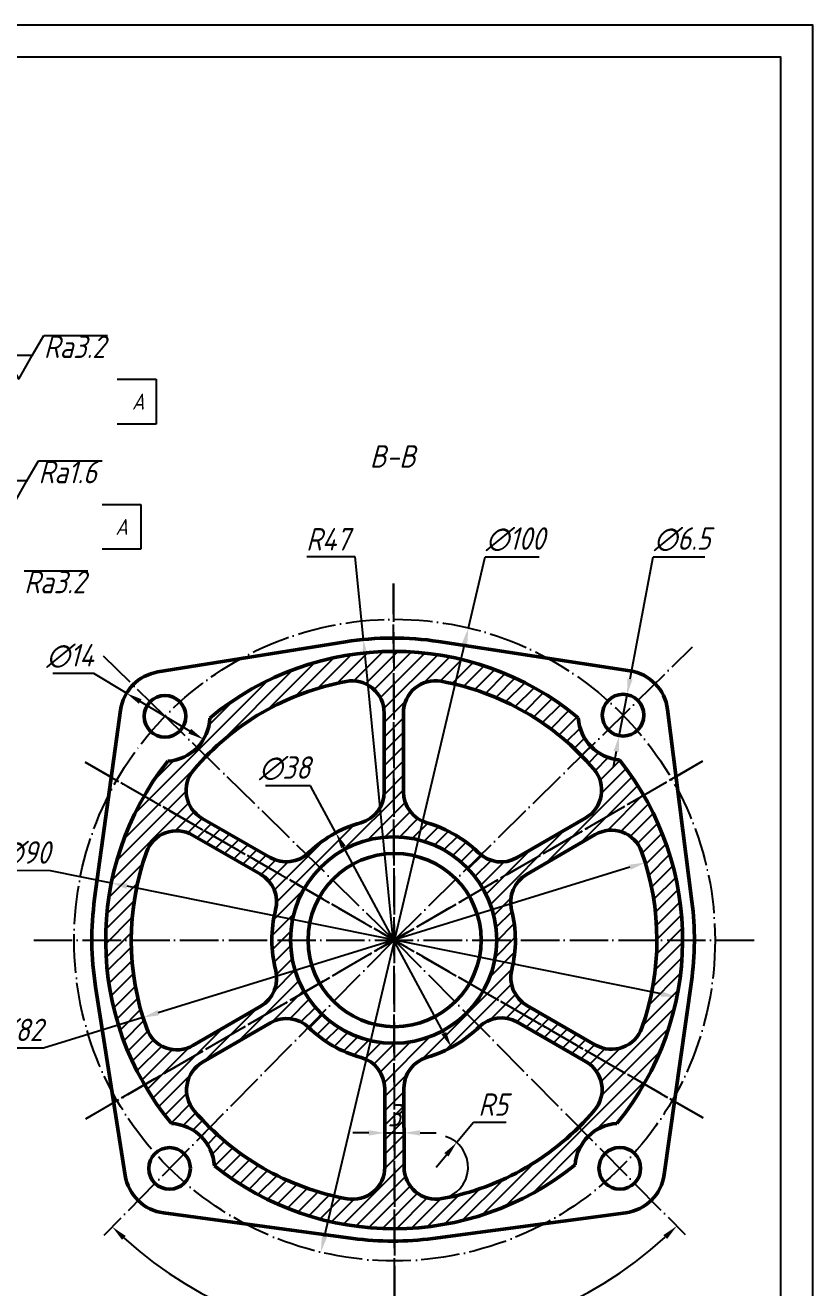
# Model space of a CAD drawing. Header units: millimetres. Extents: x 2 to 1258, y -401 to 1079.
# Drawn here: x 299.6 to 422.4, y -300.5 to -103.7 of the extents above; entities that cross this region are included whole.
import ezdxf

# ---------------------------------------------------------------- set-up
doc = ezdxf.new("R2010")
doc.units = ezdxf.units.MM
doc.header["$LTSCALE"] = 0.25
doc.linetypes.add('ACAD_ISO04W100', pattern=[30, 24, -3, 0, -3])
doc.layers.add('01粗实线', color=7, linetype='Continuous', lineweight=50)
for name, color, linetype, lineweight, true_color in [('05点划线', 230, 'ACAD_ISO04W100', 25, 0xff007f), ('08标注线', 7, 'Continuous', 25, 0x73ff99), ('10剖面线', 7, 'Continuous', 25, 0x0a59f7)]:
    doc.layers.add(name, color=color, linetype=linetype, lineweight=lineweight, true_color=true_color)
doc.styles.get("Standard").update_dxf_attribs({"font": 'gbeitc.shx', "bigfont": 'gbcbig.shx'})
doc.dimstyles.new('ISO-25', dxfattribs={"dimtxt": 3.5, "dimasz": 2.5, "dimexe": 2, "dimexo": 0, "dimgap": 1, "dimtad": 1, "dimdsep": 46, "dimtxsty": 'Standard', "dimcen": 2.5, "dimclrd": 256, "dimclre": 256, "dimclrt": 256, "dimadec": 0, "dimazin": 0, "dimtfac": 1, "dimtmove": 0, "dimatfit": 3, "dimfxl": 1, "dimlwd": -1, "dimlwe": -1, "dimarcsym": 0})
doc.dimstyles.new('ISO-25$2', dxfattribs={"dimtxt": 3.5, "dimasz": 2.5, "dimexe": 2, "dimexo": 0, "dimgap": 1, "dimtad": 2, "dimtih": 1, "dimtoh": 1, "dimdsep": 46, "dimtxsty": 'Standard', "dimcen": 2.5, "dimclrd": 256, "dimclre": 256, "dimclrt": 256, "dimadec": 0, "dimazin": 0, "dimtfac": 1, "dimtmove": 0, "dimatfit": 3, "dimfxl": 1, "dimlwd": -1, "dimlwe": -1, "dimarcsym": 0})
doc.dimstyles.new('ISO-25$3', dxfattribs={"dimtxt": 3.5, "dimasz": 2.5, "dimexe": 2, "dimexo": 0, "dimgap": 1, "dimtad": 1, "dimtoh": 1, "dimdsep": 46, "dimtxsty": 'Standard', "dimcen": 2.5, "dimclrd": 256, "dimclre": 256, "dimclrt": 256, "dimadec": 0, "dimazin": 0, "dimtfac": 1, "dimtmove": 0, "dimatfit": 2, "dimfxl": 1, "dimlwd": -1, "dimlwe": -1, "dimarcsym": 0})
doc.dimstyles.new('ISO-25$4', dxfattribs={"dimtxt": 3.5, "dimasz": 2.5, "dimexe": 2, "dimexo": 0, "dimgap": 1, "dimtad": 1, "dimtoh": 1, "dimdsep": 46, "dimtxsty": 'Standard', "dimcen": 2.5, "dimclrd": 256, "dimclre": 256, "dimclrt": 256, "dimadec": 0, "dimazin": 0, "dimtfac": 1, "dimtmove": 0, "dimatfit": 2, "dimfxl": 1, "dimlwd": -1, "dimlwe": -1, "dimarcsym": 0})

# ---------------------------------------------------------------- blocks, each defined once
blk = doc.blocks.new('*D60')
at = {"layer": '08标注线', "transparency": 16777216}
for p, q in [((353.15, -276.4), (350.65, -276.4)), ((355.65, -275.61), (355.65, -278.4)), ((355.65, -276.4), (358.65, -276.4)), ((358.65, -275.58), (358.65, -278.4)), ((361.15, -276.4), (363.65, -276.4))]:
    blk.add_line(p, q, dxfattribs=at)
for points in [[(353.15, -275.98), (353.15, -276.82), (355.65, -276.4)], [(361.15, -275.98), (361.15, -276.82), (358.65, -276.4)]]:
    blk.add_solid(points, dxfattribs=at)
at = {"layer": 'Defpoints', "color": 0, "transparency": 16777216}
for p in [(355.65, -275.61), (358.65, -275.58), (358.65, -276.4)]:
    blk.add_point(p, dxfattribs=at)
at = {"layer": '08标注线', "transparency": 16777216, "insert": (357.15, -273.65), "char_height": 3.5, "attachment_point": 5}
blk.add_mtext('3', dxfattribs=at)
blk = doc.blocks.new('*D61')
at = {"layer": '08标注线', "transparency": 16777216}
for p, q in [((351.05, -186.62), (343.49, -186.62)), ((352.32, -199.49), (351.05, -186.62)), ((356.95, -246.26), (352.57, -201.98))]:
    blk.add_line(p, q, dxfattribs=at)
blk.add_solid([(352.98, -201.94), (352.15, -202.02), (352.32, -199.49)], dxfattribs=at)
at = {"layer": 'Defpoints', "color": 0, "transparency": 16777216}
for p in [(352.32, -199.49), (356.95, -246.26)]:
    blk.add_point(p, dxfattribs=at)
at = {"layer": '08标注线', "transparency": 16777216, "insert": (346.77, -183.87), "char_height": 3.5, "attachment_point": 5}
blk.add_mtext('R47', dxfattribs=at)
blk = doc.blocks.new('*D62')
at = {"layer": '08标注线', "transparency": 16777216}
for p, q in [((368.69, -197.69), (371.31, -186.62)), ((371.31, -186.62), (379.75, -186.62)), ((346.24, -292.57), (368.12, -200.12))]:
    blk.add_line(p, q, dxfattribs=at)
for points in [[(367.71, -200.02), (368.52, -200.22), (368.69, -197.69)], [(345.84, -292.47), (346.65, -292.66), (345.66, -295)]]:
    blk.add_solid(points, dxfattribs=at)
at = {"layer": 'Defpoints', "color": 0, "transparency": 16777216}
for p in [(368.69, -197.69), (345.66, -295)]:
    blk.add_point(p, dxfattribs=at)
at = {"layer": '08标注线', "transparency": 16777216, "insert": (376.03, -183.87), "char_height": 3.5, "attachment_point": 5}
blk.add_mtext('∅100', dxfattribs=at)
blk = doc.blocks.new('*D64')
at = {"layer": '08标注线', "transparency": 16777216}
for p, q in [((344.07, -222.32), (337.02, -222.32)), ((348.01, -229.62), (344.07, -222.32)), ((364.86, -260.86), (349.19, -231.82))]:
    blk.add_line(p, q, dxfattribs=at)
for points in [[(349.56, -231.62), (348.83, -232.02), (348.01, -229.62)], [(365.23, -260.67), (364.49, -261.06), (366.05, -263.06)]]:
    blk.add_solid(points, dxfattribs=at)
at = {"layer": 'Defpoints', "color": 0, "transparency": 16777216}
for p in [(348.01, -229.62), (366.05, -263.06)]:
    blk.add_point(p, dxfattribs=at)
at = {"layer": '08标注线', "transparency": 16777216, "insert": (340.04, -219.57), "char_height": 3.5, "attachment_point": 5}
blk.add_mtext('∅38', dxfattribs=at)
blk = doc.blocks.new('*D65')
at = {"layer": '08标注线', "transparency": 16777216}
for p, q in [((393.89, -234.99), (320.31, -257.68)), ((317.92, -258.42), (302.38, -263.21)), ((302.38, -263.21), (295.26, -263.21))]:
    blk.add_line(p, q, dxfattribs=at)
for points in [[(393.77, -234.6), (394.02, -235.39), (396.28, -234.26)], [(320.19, -257.29), (320.44, -258.08), (317.92, -258.42)]]:
    blk.add_solid(points, dxfattribs=at)
at = {"layer": 'Defpoints', "color": 0, "transparency": 16777216}
for p in [(396.28, -234.26), (317.92, -258.42)]:
    blk.add_point(p, dxfattribs=at)
at = {"layer": '08标注线', "transparency": 16777216, "insert": (298.32, -260.46), "char_height": 3.5, "attachment_point": 5}
blk.add_mtext('∅82', dxfattribs=at)
blk = doc.blocks.new('*D67')
at = {"layer": '08标注线', "transparency": 16777216}
for p, q in [((312.99, -237.46), (303.5, -235.55)), ((398.77, -254.73), (315.44, -237.95))]:
    blk.add_line(p, q, dxfattribs=at)
for points in [[(315.52, -237.54), (315.36, -238.36), (312.99, -237.46)], [(398.85, -254.32), (398.68, -255.14), (401.22, -255.23)]]:
    blk.add_solid(points, dxfattribs=at)
at = {"layer": 'Defpoints', "color": 0, "transparency": 16777216}
for p in [(312.99, -237.46), (401.22, -255.23)]:
    blk.add_point(p, dxfattribs=at)
at = {"layer": '08标注线', "transparency": 16777216, "insert": (299.51, -232.8), "char_height": 3.5, "attachment_point": 5}
blk.add_mtext('∅90', dxfattribs=at)
blk = doc.blocks.new('*D68')
at = {"layer": '08标注线', "transparency": 16777216}
blk.add_arc((357.1, -246.34), 62.71, 227.7554, 312.4115, dxfattribs=at)
for points in [[(314.66, -293.07), (315.23, -292.46), (313.13, -291.05)], [(399.11, -292.34), (399.69, -292.94), (401.21, -290.92)]]:
    blk.add_solid(points, dxfattribs=at)
at = {"layer": 'Defpoints', "color": 0, "transparency": 16777216}
for p in [(357.1, -246.34), (357.1, -246.34), (311.8, -292.39), (402.54, -292.26), (373.29, -306.93)]:
    blk.add_point(p, dxfattribs=at)
at = {"layer": '08标注线', "transparency": 16777216, "insert": (357.13, -311.8), "char_height": 3.5, "attachment_point": 5}
blk.add_mtext('90%%D', dxfattribs=at)
blk = doc.blocks.new('*D69')
at = {"layer": '08标注线', "transparency": 16777216}
for p, q in [((393.91, -205.64), (397.52, -186.62)), ((397.52, -186.62), (405.6, -186.62)), ((392.22, -214.48), (393.44, -208.09)), ((391.76, -216.93), (391.29, -219.39))]:
    blk.add_line(p, q, dxfattribs=at)
for points in [[(393.5, -205.56), (394.31, -205.71), (393.44, -208.09)], [(391.35, -216.86), (392.16, -217.01), (392.22, -214.48)]]:
    blk.add_solid(points, dxfattribs=at)
at = {"layer": 'Defpoints', "color": 0, "transparency": 16777216}
for p in [(393.44, -208.09), (392.22, -214.48)]:
    blk.add_point(p, dxfattribs=at)
at = {"layer": '08标注线', "transparency": 16777216, "insert": (402.06, -183.87), "char_height": 3.5, "attachment_point": 5}
blk.add_mtext('∅6.5', dxfattribs=at)
blk = doc.blocks.new('*D70')
at = {"layer": '08标注线', "transparency": 16777216}
for p, q in [((366.86, -277.9), (369.51, -274.74)), ((369.51, -274.74), (374.59, -274.74)), ((363.65, -281.74), (365.26, -279.82))]:
    blk.add_line(p, q, dxfattribs=at)
blk.add_arc((363.65, -281.74), 5, 280.4856, 73.0116, dxfattribs=at)
blk.add_solid([(364.94, -279.55), (365.58, -280.09), (366.86, -277.9)], dxfattribs=at)
at = {"layer": 'Defpoints', "color": 0, "transparency": 16777216}
for p in [(366.86, -277.9), (363.65, -281.74)]:
    blk.add_point(p, dxfattribs=at)
at = {"layer": '08标注线', "transparency": 16777216, "insert": (372.55, -271.99), "char_height": 3.5, "attachment_point": 5}
blk.add_mtext('R5', dxfattribs=at)
blk = doc.blocks.new('*D71')
at = {"layer": '08标注线', "transparency": 16777216}
for p, q in [((310.24, -204.81), (303.84, -204.81)), ((315.35, -207.87), (310.24, -204.81)), ((325.21, -213.78), (317.49, -209.15))]:
    blk.add_line(p, q, dxfattribs=at)
for points in [[(317.71, -208.8), (317.28, -209.51), (315.35, -207.87)], [(325.43, -213.42), (325, -214.14), (327.36, -215.06)]]:
    blk.add_solid(points, dxfattribs=at)
at = {"layer": 'Defpoints', "color": 0, "transparency": 16777216}
for p in [(315.35, -207.87), (327.36, -215.06)]:
    blk.add_point(p, dxfattribs=at)
at = {"layer": '08标注线', "transparency": 16777216, "insert": (306.54, -202.06), "char_height": 3.5, "attachment_point": 5}
blk.add_mtext('∅14', dxfattribs=at)

msp = doc.modelspace()

# ---------------------------------------------------------------- hatches: boundary and pattern name
at = {"layer": '10剖面线'}
h = msp.add_hatch(dxfattribs=at)
h.set_pattern_fill('ANSI31', color=256, scale=0.5)
h.paths.add_polyline_path([(392.267, -218.262, -0.3731666), (385.844, -211.716, 0.3610719), (328.347, -211.729, -0.3852104), (321.788, -218.452, 0.3529823), (322.364, -274.947, -0.3850903), (329.057, -281.533, 0.351244), (385.337, -281.383, -0.3732537), (391.856, -274.93, 0.3543586)])
h.paths.add_polyline_path([(325.663, -229.982), (336.263, -236.082, -0.3364444), (338.615, -241.65, 0.1261622), (338.629, -251.088, -0.3364468), (336.293, -256.664), (325.714, -262.793, -0.4684154), (318.5, -260.151, -0.1727109), (318.457, -232.646, -0.4684756)], flags=16)
h.paths.add_polyline_path([(325.84, -219.813, -0.1727363), (349.641, -206.023, -0.4684455), (355.551, -210.932), (355.569, -223.22, -0.3369067), (351.915, -228.043, 0.1257419), (343.762, -232.738, -0.3355243), (337.778, -233.492), (327.159, -227.381, -0.4684154)], flags=16)
h.paths.add_polyline_path([(373.115, -246.342, -1), (340.938, -246.342, -1)], flags=16)
h.paths.add_polyline_path([(370.679, -246.342, -1), (343.679, -246.342, -1)], flags=0)
h.paths.add_polyline_path([(343.802, -259.985, 0.1257398), (351.968, -264.657, -0.3369067), (355.637, -269.469), (355.655, -281.749, -0.4684455), (349.759, -286.675, -0.1726855), (325.922, -272.961, -0.4684756), (327.218, -265.388), (337.816, -259.249, -0.335522)], flags=16)
h.paths.add_polyline_path([(358.569, -223.259), (358.551, -210.928, -0.4684455), (364.447, -206.001, -0.1727363), (388.289, -219.722, -0.4684154), (386.992, -227.294), (376.294, -233.492, -0.3364468), (370.296, -232.744, 0.1249), (362.206, -228.062, -0.3350618)], flags=16)
h.paths.add_polyline_path([(362.259, -264.608, 0.1248979), (370.335, -259.902, -0.3364444), (376.331, -259.137), (387.043, -265.301, -0.4684756), (388.361, -272.87, -0.1726855), (364.564, -286.654, -0.4684455), (358.655, -281.744), (358.637, -269.421, -0.3350618)], flags=16)
h.paths.add_polyline_path([(377.779, -236.098), (388.495, -229.891, -0.4684756), (395.709, -232.534, -0.1727109), (395.746, -260.038, -0.4684154), (388.54, -262.701), (377.809, -256.526, -0.3355243), (375.453, -250.974, 0.1244784), (375.44, -241.658, -0.335522)], flags=16)

# ---------------------------------------------------------------- linework, layer by layer
for points in [[(422.422, -400.738), (422.422, -103.738), (2.422, -103.738), (2.422, -400.738)], [(27.422, -395.738), (417.422, -395.738), (417.422, -108.738), (27.422, -108.738)]]:
    msp.add_lwpolyline(points, close=True)
at = {"layer": '01粗实线'}
for p, q in [((320.242, -204.554), (349.497, -199.858)), ((364.049, -199.804), (393.888, -204.366)), ((314.417, -210.513), (310.384, -239.867)), ((399.775, -210.404), (403.573, -240.35)), ((355.551, -210.932), (355.569, -223.22)), ((358.551, -210.928), (358.569, -223.259)), ((327.159, -227.381), (337.778, -233.492)), ((386.992, -227.294), (376.294, -233.492)), ((325.663, -229.982), (336.263, -236.082)), ((388.495, -229.891), (377.779, -236.098)), ((315.155, -283.036), (310.493, -253.629)), ((399.248, -282.892), (403.486, -252.825)), ((325.714, -262.793), (336.293, -256.664)), ((388.54, -262.701), (377.809, -256.526)), ((327.218, -265.388), (337.816, -259.249)), ((387.043, -265.301), (376.331, -259.137)), ((355.655, -281.749), (355.637, -269.469)), ((358.655, -281.744), (358.637, -269.421)), ((321.137, -288.878), (350.692, -292.846)), ((393.239, -288.853), (363.139, -292.854))]:
    msp.add_line(p, q, dxfattribs=at)
for centre, radius in [((321.352, -211.466), 3.25), ((392.83, -211.285), 3.25), ((357.026, -246.342), 16.089), ((357.179, -246.342), 13.5), ((322.068, -281.94), 3.25), ((392.317, -281.914), 3.25)]:
    msp.add_circle(centre, radius, dxfattribs=at)
for centre, radius, start, end in [((356.946, -246.264), 47, 81.30833, 99.11921), ((357.103, -246.342), 45, 50.30647, 129.71937), ((321.352, -211.466), 7, 99.11921, 172.17701), ((321.352, -211.466), 7, 99.11921, 172.17701), ((392.83, -211.285), 7, 7.22847, 81.30833), ((392.83, -211.285), 7, 7.22847, 81.30833), ((357.103, -246.338), 41, 100.4856, 139.68701), ((350.551, -210.94), 5, 0.08348, 100.4856), ((363.551, -210.921), 5, 79.68136, 180.08348), ((357.103, -246.338), 41, 40.47995, 79.68136), ((321.352, -211.466), 7, 273.57513, 357.84395), ((392.83, -211.285), 7, 183.52977, 265.38535), ((357.103, -246.342), 45, 320.55977, 38.60864), ((357.103, -246.342), 45, 141.69971, 219.46823), ((329.652, -223.048), 5, 139.68701, 240.08348), ((384.486, -222.968), 5, 300.08348, 40.47995), ((350.569, -223.227), 5, 285.60742, 0.08348), ((363.569, -223.251), 5, 180.08348, 254.17961), ((357.026, -246.342), 19, 105.60742, 135.51612), ((357.026, -246.342), 19, 44.31002, 74.17961), ((323.17, -234.316), 5, 60.08348, 160.49126), ((391.001, -234.217), 5, 19.67571, 120.08348), ((357.103, -246.338), 41, 160.49126, 199.68701), ((340.272, -229.158), 5, 240.08348, 314.2749), ((373.788, -229.165), 5, 225.7021, 300.08348), ((357.103, -246.338), 41, 340.47995, 19.67571), ((333.77, -240.415), 5, 345.70258, 60.08348), ((380.285, -240.425), 5, 120.08348, 194.27442), ((356.946, -246.264), 47, 172.17701, 189.0081), ((357.026, -246.342), 19, 165.70258, 194.46487), ((357.026, -246.342), 19, 345.89207, 14.27442), ((356.946, -246.264), 47, 351.97641, 7.22847), ((333.787, -252.337), 5, 300.08348, 14.46487), ((380.303, -252.192), 5, 165.89207, 240.08348), ((340.322, -263.575), 5, 45.89255, 120.08348), ((373.838, -263.471), 5, 60.08348, 134.46439), ((323.207, -258.466), 5, 199.68701, 300.08348), ((357.026, -246.342), 19, 225.63582, 254.55955), ((357.026, -246.342), 19, 285.98736, 314.86002), ((391.034, -258.367), 5, 240.08348, 340.47995), ((329.725, -269.714), 5, 120.08348, 220.49126), ((350.637, -269.476), 5, 0.08348, 74.55955), ((363.637, -269.414), 5, 105.98736, 180.08348), ((384.549, -269.634), 5, 319.67571, 60.08348), ((357.103, -246.338), 41, 220.49126, 259.68136), ((357.103, -246.338), 41, 280.4856, 319.67571), ((322.068, -281.94), 7, 3.33459, 87.57944), ((392.317, -281.914), 7, 93.77327, 175.64637), ((357.103, -246.342), 45, 231.4458, 308.85987), ((322.068, -281.94), 7, 189.0081, 262.3532), ((322.068, -281.94), 7, 189.0081, 262.3532), ((350.655, -281.756), 5, 259.68136, 0.08348), ((363.655, -281.737), 5, 180.08348, 280.4856), ((392.317, -281.914), 7, 277.57162, 351.97641), ((392.317, -281.914), 7, 277.57162, 351.97641), ((356.946, -246.264), 47, 262.3532, 277.57162)]:
    msp.add_arc(centre, radius, start, end, dxfattribs=at)
at = {"layer": '05点划线'}
for p, q in [((357.184, -301.951), (357.022, -190.734)), ((357.022, -190.734), (357.184, -305.44)), ((357.103, -246.342), (403.672, -200.624)), ((321.352, -211.466), (311.747, -202.085)), ((357.103, -246.342), (321.371, -211.446)), ((405.302, -274.076), (308.904, -218.608)), ((308.904, -218.608), (405.302, -274.076)), ((405.221, -218.468), (308.985, -274.217)), ((308.985, -274.217), (405.221, -218.468)), ((300.896, -246.342), (413.31, -246.342)), ((357.103, -246.342), (311.805, -292.392)), ((357.103, -246.342), (402.535, -292.26))]:
    msp.add_line(p, q, dxfattribs=at)
msp.add_circle((357.179, -246.342), 50, dxfattribs=at)
at = {"layer": '08标注线'}
for p, q in [((300.647, -155.238), (302.454, -152.108)), ((302.454, -152.108), (312.378, -152.108)), ((313.919, -158.899), (319.966, -158.899)), ((319.966, -158.899), (319.966, -165.899)), ((319.966, -165.899), (313.919, -165.899)), ((299.812, -174.772), (301.619, -171.642)), ((301.619, -171.642), (311.543, -171.642)), ((311.565, -178.433), (317.611, -178.433)), ((317.611, -178.433), (317.611, -185.433)), ((317.611, -185.433), (311.565, -185.433)), ((299.391, -188.786), (309.315, -188.786)), ((303.504, -235.548), (295.827, -235.515))]:
    msp.add_line(p, q, dxfattribs=at)
for points in [[(298.533, -158.899), (300.647, -155.238), (296.419, -155.238)], [(297.698, -178.433), (299.812, -174.772), (295.585, -174.772)]]:
    msp.add_lwpolyline(points, close=True, dxfattribs=at)

# ---------------------------------------------------------------- texts
msp.add_text('A', height=2.5, dxfattribs=at).set_placement((316.213, -163.649))
for s, width, gutter_width, insert, char_height, attachment_point in [('Ra3.2', 12.62639, 20.12, (302.454, -152.108), 3.5, 1), ('B-B', 5.15592, 12.5, (353.315, -169.203), 3.5, 1), ('Ra1.6', 12.62639, 20.12, (301.619, -171.642), 3.5, 1), ('\\pxqc;A', 6.04692, 12.5, (314.588, -181.933), 2.5, 5), ('Ra3.2', 12.62639, 20.12, (299.391, -188.786), 3.5, 1)]:
    msp.add_mtext_dynamic_manual_height_columns(s, width=width, gutter_width=gutter_width, heights=[0], dxfattribs=dict(at, insert=insert, char_height=char_height, attachment_point=attachment_point))

# ---------------------------------------------------------------- dimensions: what is measured, and where the dimension line sits
for center, mpoint, picture, middle in [((356.946, -246.264), (352.322, -199.492), '*D61', (346.768, -186.617)), ((363.655, -281.737), (366.862, -277.902), '*D70', (372.552, -274.736))]:
    dim = msp.add_radius_dim(center=center, mpoint=mpoint, dimstyle='ISO-25$4', dxfattribs=at)
    dim.commit()
    dim.dimension.update_dxf_attribs({"geometry": picture, "text_midpoint": middle, "dimtype": 164})
for p1, p2, picture, middle in [((345.665, -294.999), (368.694, -197.686), '*D62', (376.032, -186.617)), ((392.223, -214.478), (393.438, -208.092), '*D69', (402.06, -186.617)), ((327.357, -215.063), (315.347, -207.868), '*D71', (306.542, -204.809)), ((366.047, -263.065), (348.006, -229.62), '*D64', (340.044, -222.324)), ((401.217, -255.227), (312.989, -237.458), '*D67', (299.514, -235.548)), ((396.282, -234.257), (317.923, -258.42), '*D65', (298.319, -263.213))]:
    dim = msp.add_diameter_dim_2p(p1=p1, p2=p2, dimstyle='ISO-25$3', dxfattribs=at)
    dim.commit()
    dim.dimension.update_dxf_attribs({"geometry": picture, "text_midpoint": middle, "dimtype": 163})
dim = msp.add_angular_dim_2l(base=(373.285, -306.929), line1=((357.103, -246.342), (402.535, -292.26)), line2=((357.103, -246.342), (311.805, -292.392)), text='90%%D', dimstyle='ISO-25$2', dxfattribs=at)
dim.commit()
dim.dimension.update_dxf_attribs({"geometry": '*D68', "text_midpoint": (357.128, -309.053), "dimtype": 162})
dim = msp.add_linear_dim(base=(358.646, -276.4), p1=(355.646, -275.609), p2=(358.646, -275.583), dimstyle='ISO-25', dxfattribs=at)
dim.commit()
dim.dimension.update_dxf_attribs({"geometry": '*D60', "text_midpoint": (357.146, -276.4), "dimtype": 160})

doc.saveas('drawing.dxf')
